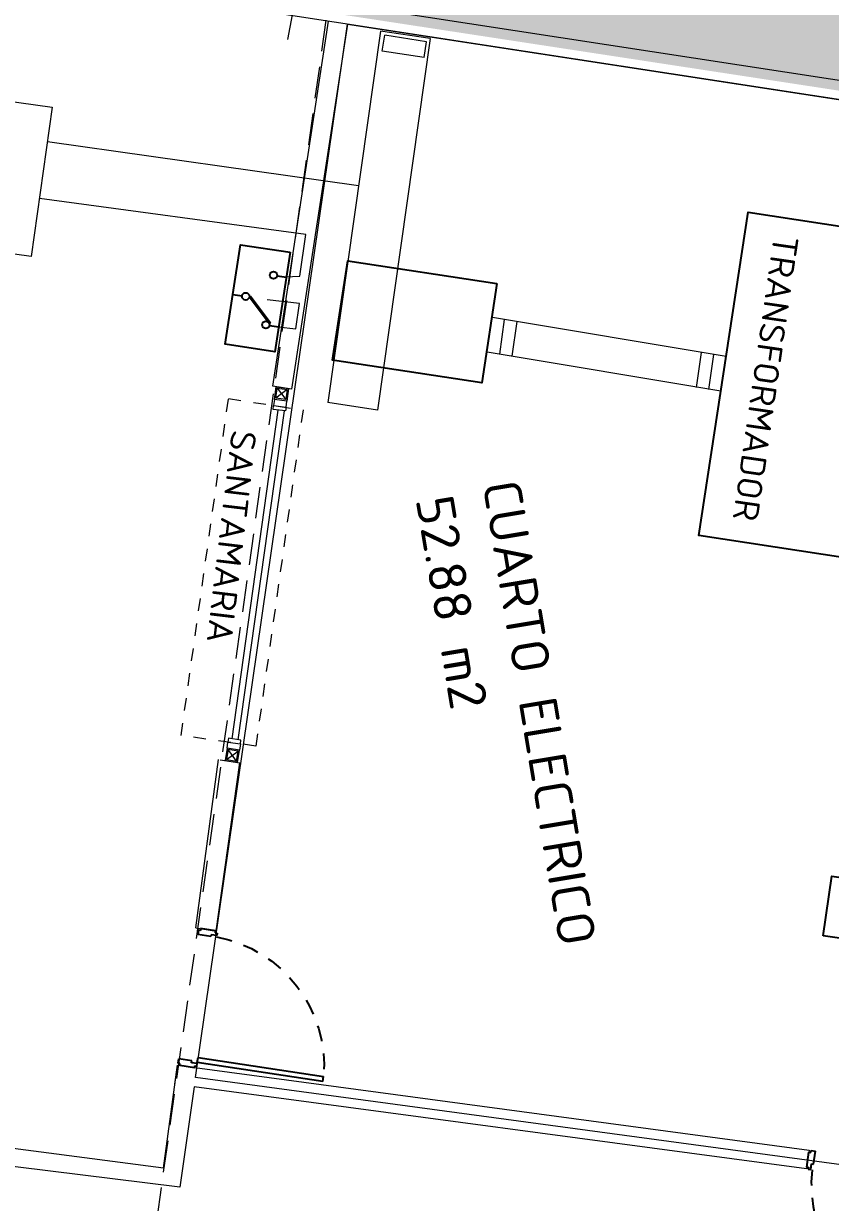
# Model space of a CAD drawing. Header units: metres. Extents: x 2 to 659295185, y -28 to 1124222152.
# Drawn here: x 655428.84 to 655435.25, y 1126580.23 to 1126589.6 of the extents above; entities that cross this region are included whole.
import ezdxf

# ---------------------------------------------------------------- set-up
doc = ezdxf.new("R2010")
doc.units = ezdxf.units.M
doc.header["$MEASUREMENT"] = 0
for name, pattern in [('CCSM_C1_CUERPO HP$0$CONTINUA', [0]), ('CCSM_C1_CUERPO HP$0$DASHED', [0.75, 0.5, -0.25]), ('CCSM_C1_CUERPO HP$0$HIDDEN', [0.375, 0.25, -0.125]), ('CONTINUA', [0])]:
    doc.linetypes.add(name, pattern=pattern)
doc.layers.get('0').update_dxf_attribs({"linetype": 'CONTINUOUS'})
for name, color, linetype in [('A-VISTA 2', 3, 'CONTINUOUS'), ('CCSM_C1_CUERPO HP$0$A-EQUIPOS', 8, 'CONTINUOUS'), ('CCSM_C1_CUERPO HP$0$A-PARED', 2, 'CCSM_C1_CUERPO HP$0$CONTINUA'), ('CCSM_C1_CUERPO HP$0$A-PROYECCIONES', 5, 'CCSM_C1_CUERPO HP$0$DASHED'), ('CCSM_C1_CUERPO HP$0$A-PUERTA', 5, 'CCSM_C1_CUERPO HP$0$CONTINUA'), ('CCSM_C1_CUERPO HP$0$A-SANTA MARIAS', 161, 'CCSM_C1_CUERPO HP$0$CONTINUA'), ('CCSM_C1_CUERPO HP$0$A-TEXTOS AREAS', 9, 'CONTINUOUS')]:
    doc.layers.add(name, color=color, linetype=linetype)
doc.layers.add('CCSM_C1_CUERPO HP$0$A-AREAS COMERCIALES', color=151, linetype='CONTINUOUS', plot=False)
doc.layers.add('CCSM_C1_CUERPO HP$0$A-AREAS SERVICIO', color=134, linetype='CONTINUOUS', plot=False)
doc.layers.add('LOCALES PROPIOS', color=101, linetype='CONTINUA', lineweight=0)
doc.styles.add('CCSM_C1_CUERPO HP$0$ROMANS', font='romans__.ttf')
doc.styles.add('CCSM_C1_CUERPO HP$0$Standard', font='txt_____.ttf')

# ---------------------------------------------------------------- blocks, each defined once
blk = doc.blocks.new('CCSM_C1_CUERPO HP$0$TRX1500')
blk.add_lwpolyline([(-1.3, 2), (1.3, 2), (1.3, 0), (-1.3, 0)], close=True)
blk = doc.blocks.new('CCSM_C1_CUERPO HP$0$P')
blk.add_lwpolyline([(-0.24, 1.08), (0.24, 1.08), (0.24, 0), (-0.24, 0)], close=True)
blk = doc.blocks.new('CCSM_C1_CUERPO HP$0$BT25004000')
blk.add_lwpolyline([(-0.4, 1.2), (0.4, 1.2), (0.4, 0), (-0.4, 0)], close=True)
blk = doc.blocks.new('CCSM_C1_CUERPO HP$0$TA300')
for p, q in [((-0.2, 0.3257), (-0.2, 0.4)), ((0.2, 0.3257), (0.2, 0.4)), ((-0.0072, 0.14), (0.1771, 0.3291)), ((0, 0.133), (0.1829, 0.3207)), ((0.1771, 0.3291), (0.1829, 0.3207)), ((-0.0072, 0.14), (0, 0.133)), ((0, 0), (0, 0.0743))]:
    blk.add_line(p, q)
blk.add_lwpolyline([(-0.4, 0.4), (0.4, 0.4), (0.4, 0), (-0.4, 0)], close=True)
for centre in [(-0.2, 0.2963), (0.2, 0.2963), (0, 0.1037)]:
    blk.add_circle(centre, 0.0293)
blk = doc.blocks.new('CCSM_C1_CUERPO HP$0$AM_PIZ-120-15')
for p, q in [((0.045, 1.025), (0.085, 1.025)), ((0.045, 1.025), (0.045, 0.015)), ((0.085, 0.015), (0.085, 1.025)), ((0, 0), (0.015, 0)), ((0.015, 0.015), (0.035, 0.015)), ((0.015, 0), (0.015, 0.015)), ((0.035, 0.015), (0.035, -0.03)), ((0.045, 0.015), (0.085, 0.015)), ((1.065, 0.015), (1.065, -0.03)), ((1.085, 0.015), (1.065, 0.015)), ((1.085, 0), (1.085, 0.015)), ((1.1, 0), (1.085, 0)), ((1.1, 0), (1.1, -0.12)), ((0, 0), (0, -0.12)), ((0.035, -0.03), (0.05, -0.03)), ((0.05, -0.03), (0.05, -0.135)), ((1.065, -0.03), (1.05, -0.03)), ((1.05, -0.03), (1.05, -0.135)), ((0, -0.12), (0.015, -0.12)), ((0.015, -0.12), (0.015, -0.135)), ((0.015, -0.135), (0.05, -0.135)), ((1.085, -0.135), (1.05, -0.135)), ((1.1, -0.12), (1.085, -0.12)), ((1.085, -0.12), (1.085, -0.135))]:
    blk.add_line(p, q)
at = {"color": 8, "linetype": 'CCSM_C1_CUERPO HP$0$HIDDEN', "ltscale": 0.5}
blk.add_arc((0.0088, -0.019), 1.0468, 1.86221, 85.82313, dxfattribs=at)

msp = doc.modelspace()

# ---------------------------------------------------------------- hatches: boundary and pattern name
at = {"layer": 'LOCALES PROPIOS'}
h = msp.add_hatch(color=101, dxfattribs=at)
edge = h.paths.add_edge_path()
edge.add_line((655458.8488, 1126636.1563), (655457.5349, 1126630.3037))
edge.add_line((655457.5349, 1126630.3037), (655456.2187, 1126624.4413))
edge.add_line((655456.2187, 1126624.4413), (655456.0203, 1126623.5634))
edge.add_line((655456.0203, 1126623.5634), (655454.6943, 1126617.4988))
edge.add_line((655454.6943, 1126617.4988), (655453.4369, 1126611.4142))
edge.add_line((655453.4369, 1126611.4142), (655452.2504, 1126605.3198))
edge.add_line((655452.2504, 1126605.3198), (655451.1347, 1126599.2131))
edge.add_line((655451.1347, 1126599.2131), (655462.9514, 1126597.1235))
edge.add_line((655462.9514, 1126597.1235), (655460.9771, 1126585.1456))
edge.add_line((655460.9771, 1126585.1456), (655455.046, 1126586.0526))
edge.add_line((655455.046, 1126586.0526), (655449.1151, 1126586.9551))
edge.add_line((655449.1151, 1126586.9551), (655440.4809, 1126588.281))
edge.add_line((655440.4809, 1126588.281), (655437.2531, 1126588.7748))
edge.add_line((655437.2531, 1126588.7748), (655424.4306, 1126590.7362))
edge.add_arc((656034.1751, 1126495.8779), 617.0789, 167.4467516, 171.157344, ccw=False)
edge.add_line((655431.8478, 1126629.9981), (655432.8219, 1126629.7794))
edge.add_line((655432.8219, 1126629.7794), (655432.8008, 1126629.6973))
edge.add_line((655432.8008, 1126629.6973), (655444.5103, 1126627.0742))
edge.add_line((655444.5103, 1126627.0742), (655447.1406, 1126638.7866))
edge.add_line((655447.1406, 1126638.7866), (655458.8488, 1126636.1563))

# ---------------------------------------------------------------- linework, layer by layer
at = {"layer": 'A-VISTA 2', "lineweight": 15}
msp.add_lwpolyline([(655430.936, 1126589.4784), (655431.0295, 1126589.9696)], dxfattribs=at)
at = {"layer": 'CCSM_C1_CUERPO HP$0$A-AREAS COMERCIALES', "lineweight": 5}
msp.add_lwpolyline([(655432.8199, 1126629.7799), (655432.803, 1126629.7068), (655444.512, 1126627.078), (655447.1406, 1126638.7866), (655458.8493, 1126636.1586), (655456.1192, 1126624.0021), (655455.9326, 1126623.1731, 0.011303), (655451.1345, 1126599.2119), (655462.9514, 1126597.1235, 0.005773), (655461.9295, 1126591.1402), (655460.9777, 1126585.1455, -0.000139), (655449.1151, 1126586.9602), (655440.4809, 1126588.2809), (655440.47, 1126588.21), (655424.4206, 1126590.6716, -0.016224), (655431.8478, 1126629.9981), (655432.8199, 1126629.7799)], format="xyb", dxfattribs=at)
at = {"layer": 'CCSM_C1_CUERPO HP$0$A-AREAS SERVICIO', "lineweight": 5, "ltscale": 0.5}
msp.add_lwpolyline([(655437.6299, 1126588.6458), (655436.4366, 1126580.3812), (655430.2024, 1126581.2245), (655431.4112, 1126589.5992)], close=True, dxfattribs=at)
at = {"layer": 'CCSM_C1_CUERPO HP$0$A-EQUIPOS', "lineweight": 5}
for p, q in [((655431.6734, 1126589.5447), (655431.2556, 1126586.5908)), ((655432.0688, 1126589.4842), (655431.6734, 1126589.5447)), ((655432.0688, 1126589.4842), (655431.651, 1126586.5303)), ((655431.6879, 1126589.3853), (655431.7071, 1126589.5108)), ((655432.0398, 1126589.4598), (655431.7071, 1126589.5108)), ((655432.0206, 1126589.3343), (655432.0398, 1126589.4598)), ((655432.0206, 1126589.3343), (655431.6879, 1126589.3853)), ((655429.0247, 1126588.6657), (655431.4996, 1126588.3157)), ((655431.0793, 1126587.9272), (655428.9616, 1126588.214)), ((655431.0314, 1126587.5954), (655431.0793, 1126587.9272)), ((655430.9168, 1126587.5888), (655431.0314, 1126587.5954)), ((655431.0296, 1126587.3789), (655430.7731, 1126587.4069)), ((655431.0011, 1126587.1775), (655431.0296, 1126587.3789)), ((655434.4232, 1126586.9563), (655432.5651, 1126587.2667)), ((655432.6217, 1126586.9744), (655432.6608, 1126587.2517)), ((655432.7204, 1126586.9579), (655432.7595, 1126587.2352)), ((655430.8597, 1126587.1928), (655431.0011, 1126587.1775)), ((655434.3813, 1126586.6804), (655432.5231, 1126586.9909)), ((655434.1867, 1126586.7109), (655434.2258, 1126586.9882)), ((655434.2854, 1126586.6944), (655434.3244, 1126586.9718)), ((655431.651, 1126586.5303), (655431.2556, 1126586.5908))]:
    msp.add_line(p, q, dxfattribs=at)
msp.add_lwpolyline([(655425.4975, 1126589.4372), (655429.0629, 1126588.9394), (655428.8969, 1126587.7509), (655425.3315, 1126588.2487)], close=True, dxfattribs=at)
at = {"layer": 'CCSM_C1_CUERPO HP$0$A-PARED', "lineweight": 5}
for p, q in [((655430.2062, 1126582.4126), (655430.3865, 1126583.7507)), ((655430.2062, 1126582.4126), (655430.367, 1126582.388)), ((655429.9488, 1126580.5025), (655430.0593, 1126581.3223)), ((655429.9488, 1126580.5029), (655427.4171, 1126580.8311))]:
    msp.add_line(p, q, dxfattribs=at)
at = {"layer": 'CCSM_C1_CUERPO HP$0$A-PARED', "lineweight": 5, "ltscale": 0.5}
for p in [(655430.367, 1126582.388), (655430.399, 1126583.749)]:
    msp.add_line(p, (655430.5561, 1126583.725), dxfattribs=at)
at = {"layer": 'CCSM_C1_CUERPO HP$0$A-PARED', "lineweight": 5}
for points in [[(655436.672, 1126588.9442), (655426.3428, 1126590.5282)], [(655431.4113, 1126589.5995), (655431.4113, 1126589.5995), (655430.9672, 1126586.6968), (655430.8176, 1126586.7197), (655431.2616, 1126589.6221)]]:
    msp.add_lwpolyline(points, dxfattribs=at)
at = {"layer": 'CCSM_C1_CUERPO HP$0$A-PARED', "lineweight": 5, "ltscale": 0.5}
msp.add_lwpolyline([(655430.0389, 1126581.1709), (655430.0593, 1126581.3223), (655435.0821, 1126580.6452), (655435.0621, 1126580.4965), (655430.1919, 1126581.1503), (655430.0791, 1126580.3525), (655426.9473, 1126580.7377)], dxfattribs=at)
at = {"layer": 'CCSM_C1_CUERPO HP$0$A-PROYECCIONES', "lineweight": 5, "ltscale": 0.5}
msp.add_line((655431.2399, 1126589.6308), (655429.7895, 1126579.361), dxfattribs=at)
at = {"layer": 'CCSM_C1_CUERPO HP$0$A-SANTA MARIAS', "color": 8, "lineweight": 5}
for p, q in [((655430.9308, 1126586.6931), (655430.8411, 1126586.6242)), ((655430.8515, 1126586.7035), (655430.9204, 1126586.6138)), ((655430.5289, 1126583.7393), (655430.4617, 1126583.8304)), ((655430.4498, 1126583.7513), (655430.5408, 1126583.8184))]:
    msp.add_line(p, q, dxfattribs=at)
at = {"layer": 'CCSM_C1_CUERPO HP$0$A-SANTA MARIAS', "lineweight": 5}
for points in [[(655430.8429, 1126586.7147), (655430.942, 1126586.7018), (655430.9291, 1126586.6026), (655430.8299, 1126586.6156)], [(655430.8515, 1126586.7035), (655430.9308, 1126586.6931), (655430.9204, 1126586.6138), (655430.8411, 1126586.6242)], [(655430.9226, 1126586.553), (655430.9187, 1126586.5233), (655430.8195, 1126586.5363), (655430.8234, 1126586.5661)], [(655430.9226, 1126586.553), (655430.9291, 1126586.6026), (655430.8299, 1126586.6156), (655430.8234, 1126586.5662)], [(655430.5597, 1126583.8762), (655430.5641, 1126583.9059), (655430.4652, 1126583.9208), (655430.4607, 1126583.8911)], [(655430.4384, 1126583.7429), (655430.5373, 1126583.7279), (655430.5522, 1126583.8268), (655430.4533, 1126583.8418)], [(655430.4498, 1126583.7513), (655430.5289, 1126583.7393), (655430.5408, 1126583.8184), (655430.4617, 1126583.8304)], [(655430.5597, 1126583.8763), (655430.5522, 1126583.8268), (655430.4533, 1126583.8418), (655430.4607, 1126583.891)]]:
    msp.add_lwpolyline(points, close=True, dxfattribs=at)
at = {"layer": 'CCSM_C1_CUERPO HP$0$A-SANTA MARIAS', "linetype": 'CCSM_C1_CUERPO HP$0$HIDDEN', "lineweight": 5, "ltscale": 0.1}
msp.add_lwpolyline([(655430.6819, 1126583.859), (655430.0879, 1126583.9426), (655430.4651, 1126586.622), (655431.0581, 1126586.5313)], close=True, dxfattribs=at)
at = {"layer": 'CCSM_C1_CUERPO HP$0$A-SANTA MARIAS', "lineweight": 5}
for points in [[(655430.493, 1126583.9164), (655430.8609, 1126586.5309)], [(655430.5411, 1126583.9092), (655430.9101, 1126586.5244)]]:
    msp.add_lwpolyline(points, dxfattribs=at)

# ---------------------------------------------------------------- block references
at = {"layer": 'CCSM_C1_CUERPO HP$0$A-EQUIPOS', "lineweight": 5}
for name, p, rotation in [('CCSM_C1_CUERPO HP$0$TRX1500', (655434.4022, 1126586.8183), 261.3460097568251), ('CCSM_C1_CUERPO HP$0$TA300', (655430.4993, 1126587.4504), 261.2899879246623), ('CCSM_C1_CUERPO HP$0$BT25004000', (655431.3536, 1126587.3222), 261.3460097482237), ('CCSM_C1_CUERPO HP$0$P', (655436.2987, 1126582.4331), 81.84954627560899)]:
    msp.add_blockref(name, p, dxfattribs=dict(at, rotation=rotation))
at = {"layer": 'CCSM_C1_CUERPO HP$0$A-PUERTA', "lineweight": 5, "xscale": -1, "rotation": 261.2815798720953}
msp.add_blockref('CCSM_C1_CUERPO HP$0$AM_PIZ-120-15', (655430.1953, 1126581.3015), dxfattribs=at)
at = {"layer": 'CCSM_C1_CUERPO HP$0$A-PUERTA', "lineweight": 5, "rotation": 171.7644401002676}
msp.add_blockref('CCSM_C1_CUERPO HP$0$AM_PIZ-120-15', (655436.1522, 1126580.3539), dxfattribs=at)

# ---------------------------------------------------------------- texts
at = {"layer": 'CCSM_C1_CUERPO HP$0$A-EQUIPOS', "lineweight": 5, "ltscale": 0.5, "insert": (655434.8357, 1126586.7688), "char_height": 0.2, "width": 1.215331, "attachment_point": 2, "rotation": 261.75979, "style": 'CCSM_C1_CUERPO HP$0$ROMANS'}
msp.add_mtext('TRANSFORMADOR', dxfattribs=at)
at = {"layer": 'CCSM_C1_CUERPO HP$0$A-TEXTOS AREAS', "lineweight": 5, "style": 'CCSM_C1_CUERPO HP$0$ROMANS'}
for s, p in [('CUARTO ELECTRICO', (655432.4832, 1126585.9437)), ('52.88 m2', (655431.9523, 1126585.8212))]:
    msp.add_text(s, height=0.3, rotation=279.46071, dxfattribs=at).set_placement(p)
at = {"layer": 'CCSM_C1_CUERPO HP$0$A-TEXTOS AREAS', "lineweight": 5, "insert": (655430.6892, 1126586.355), "char_height": 0.2, "width": 2.505981, "attachment_point": 1, "rotation": 263.23864, "style": 'CCSM_C1_CUERPO HP$0$Standard'}
msp.add_mtext('{\\Fromans|c0;SANTAMARIA}', dxfattribs=at)

doc.saveas('drawing.dxf')
